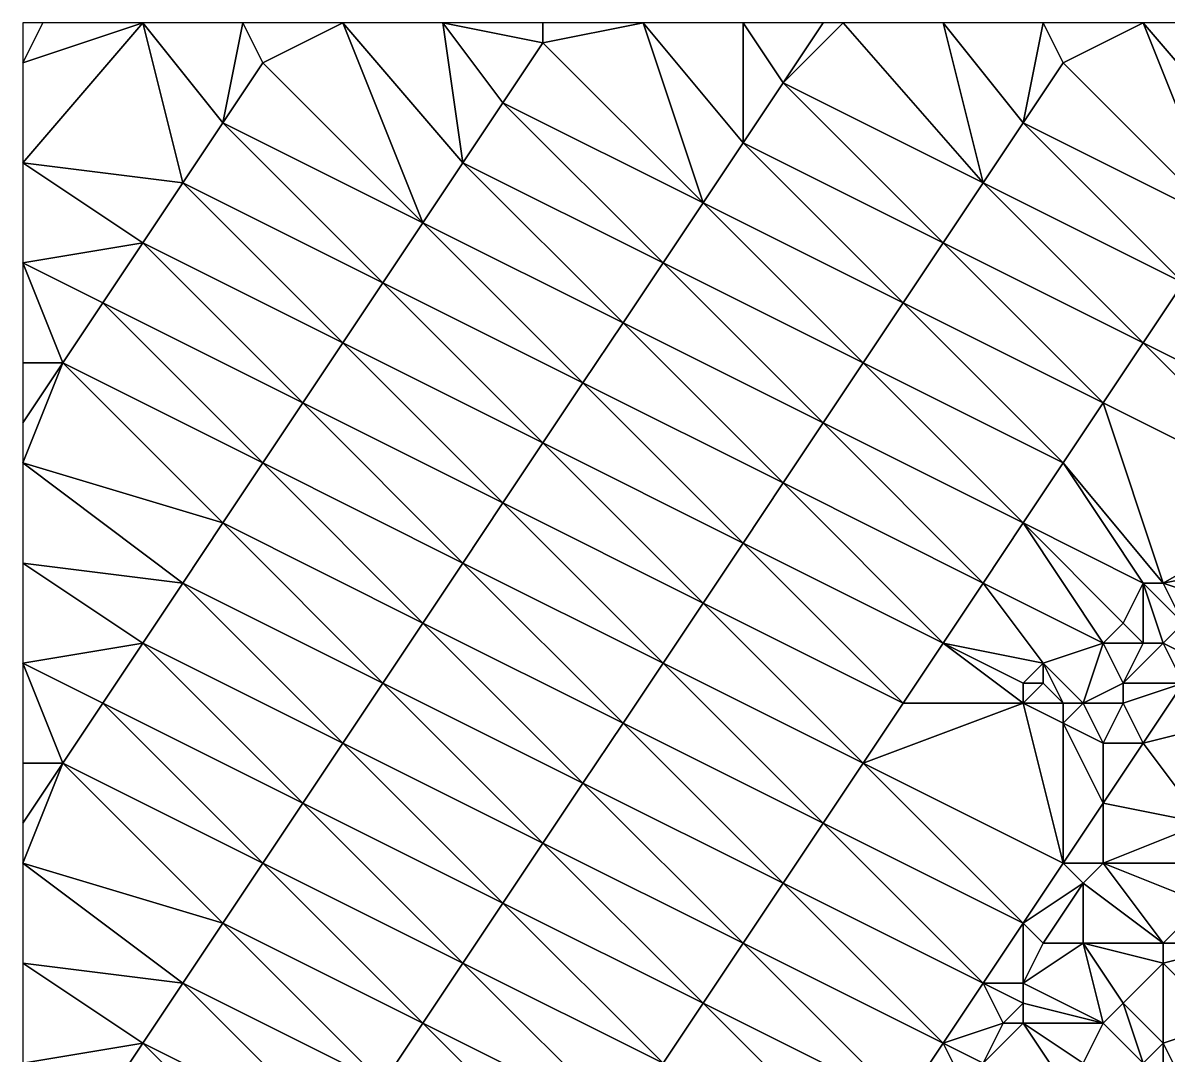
# Model space of a CAD drawing. Header units: metres. Extents: x 305150 to 305680, y 6404300 to 6404580.
# Drawn here: x 305150 to 305264.5, y 6404476.8 to 6404580 of the extents above; entities that cross this region are included whole.
import ezdxf

# ---------------------------------------------------------------- set-up
doc = ezdxf.new("R2010")
doc.units = ezdxf.units.M
doc.layers.add('TERRANG', color=8, linetype='Continuous')

msp = doc.modelspace()

# ---------------------------------------------------------------- meshes
at = {"layer": 'TERRANG'}
mesh = msp.add_polyface(dxfattribs=at)
corners = [(305182, 6404508), (305162, 6404518), (305178, 6404502), (305172, 6404580), (305162, 6404580), (305170, 6404570), (305190, 6404520), (305194, 6404526), (305174, 6404536), (305186, 6404514), (305206, 6404504), (305174, 6404496), (305154, 6404506), (305170, 6404490), (305150, 6404496), (305170, 6404530), (305202, 6404538), (305182, 6404548), (305198, 6404532), (305192, 6404580), (305194, 6404566), (305198, 6404572), (305150, 6404500), (305150, 6404506), (305150, 6404526), (305150, 6404516), (305166, 6404524), (305150, 6404536), (305150, 6404576), (305150, 6404566), (305166, 6404564), (305154, 6404546), (305150, 6404546), (305150, 6404540), (305158, 6404552), (305150, 6404556), (305178, 6404542), (305182, 6404580), (305190, 6404560), (305158, 6404512), (305198, 6404492), (305152, 6404580), (305150, 6404580), (305186, 6404554), (305206, 6404544), (305162, 6404558), (305202, 6404578), (305174, 6404576), (305202, 6404498)]
mesh.append_faces([[corners[k] for k in face] for face in [(0, 1, 2), (3, 4, 5), (6, 7, 8), (9, 10, 6), (11, 12, 13), (12, 14, 13), (15, 6, 8), (15, 9, 6), (16, 17, 18), (19, 20, 21), (22, 12, 23), (12, 22, 14), (24, 25, 1), (12, 25, 23), (26, 24, 1), (15, 26, 9), (26, 27, 24), (27, 26, 15), (26, 1, 0), (9, 26, 0), (28, 29, 4), (4, 30, 5), (29, 30, 4), (31, 32, 33), (34, 31, 8), (32, 31, 35), (31, 34, 35), (31, 15, 8), (27, 31, 33), (31, 27, 15), (36, 34, 8), (17, 36, 18), (7, 36, 8), (36, 7, 18), (19, 37, 20), (20, 37, 38), (25, 39, 1), (39, 25, 12), (1, 39, 2), (39, 11, 2), (39, 12, 11), (40, 0, 2), (28, 41, 42), (41, 28, 4), (43, 30, 17), (43, 44, 38), (43, 38, 5), (30, 43, 5), (43, 17, 16), (45, 29, 35), (34, 45, 35), (45, 30, 29), (30, 45, 17), (36, 45, 34), (45, 36, 17), (46, 19, 21), (47, 37, 3), (47, 3, 5), (38, 47, 5), (37, 47, 38), (40, 48, 0), (48, 9, 0)]])
mesh = msp.add_polyface(dxfattribs=at)
corners = [(305234, 6404546), (305254, 6404536), (305238, 6404552), (305230, 6404540), (305250, 6404530), (305242, 6404580), (305250, 6404570), (305252, 6404580), (305246, 6404564), (305198, 6404532), (305194, 6404526), (305214, 6404516), (305258, 6404542), (305242, 6404558), (305190, 6404560), (305206, 6404544), (305210, 6404550), (305222, 6404528), (305202, 6404538), (305226, 6404534), (305206, 6404504), (305210, 6404510), (305190, 6404520), (305242, 6404518), (305194, 6404566), (305218, 6404562), (305232, 6404580), (305226, 6404494), (305218, 6404522), (305214, 6404556), (305198, 6404572), (305226, 6404574), (305230, 6404580), (305252, 6404516), (305246, 6404524), (305234, 6404506), (305250, 6404512), (305250, 6404514), (305254, 6404496), (305250, 6404490), (305186, 6404554), (305202, 6404578), (305212, 6404580), (305202, 6404580), (305192, 6404580), (305222, 6404568), (305222, 6404580), (305238, 6404512), (305230, 6404500), (305186, 6404514), (305202, 6404498)]
mesh.append_faces([[corners[k] for k in face] for face in [(0, 1, 2), (0, 3, 4), (1, 0, 4), (5, 6, 7), (5, 8, 6), (9, 10, 11), (12, 13, 2), (14, 15, 16), (17, 15, 18), (19, 15, 17), (19, 3, 16), (15, 19, 16), (20, 21, 22), (10, 21, 11), (21, 10, 22), (23, 19, 17), (24, 14, 16), (25, 0, 2), (5, 26, 8), (27, 21, 20), (28, 9, 11), (28, 18, 9), (28, 17, 18), (29, 24, 16), (25, 29, 0), (24, 29, 30), (29, 25, 30), (3, 29, 16), (0, 29, 3), (31, 26, 32), (31, 13, 8), (26, 31, 8), (33, 34, 23), (23, 34, 19), (3, 34, 4), (19, 34, 3), (35, 28, 11), (36, 37, 23), (38, 35, 39), (35, 38, 36), (15, 40, 18), (41, 42, 43), (44, 41, 43), (31, 45, 13), (13, 45, 2), (45, 25, 2), (45, 42, 25), (46, 31, 32), (45, 46, 42), (46, 45, 31), (47, 36, 23), (47, 35, 36), (35, 47, 28), (47, 23, 17), (28, 47, 17), (35, 48, 39), (27, 48, 21), (21, 48, 11), (48, 35, 11), (49, 50, 20), (42, 41, 25), (25, 41, 30)]])
mesh = msp.add_polyface(dxfattribs=at)
corners = [(305278, 6404532), (305282, 6404538), (305262, 6404548), (305246, 6404564), (305242, 6404558), (305254, 6404536), (305258, 6404542), (305238, 6404552), (305272, 6404580), (305262, 6404580), (305274, 6404566), (305270, 6404560), (305266, 6404554), (305250, 6404570), (305282, 6404578), (305282, 6404580), (305278, 6404572), (305294, 6404556), (305254, 6404576), (305252, 6404580), (305286, 6404544), (305264, 6404524), (305274, 6404526), (305294, 6404516), (305246, 6404524), (305258, 6404518), (305250, 6404530), (305252, 6404516), (305260, 6404514, 0.02), (305262, 6404518, 0.25), (305250, 6404514), (305242, 6404518), (305252, 6404514, 0.06), (305290, 6404550), (305270, 6404522), (305266, 6404520, 0.55), (305272, 6404522), (305272, 6404512), (305290, 6404510), (305260, 6404520), (305270, 6404518, 0.31), (305262, 6404524), (305256, 6404512, 0.25), (305270, 6404520, 0.14), (305270, 6404512), (305268, 6404516, 0.44), (305266, 6404514, 0.29), (305264, 6404518, 0.44), (305254, 6404512, 0.3)]
mesh.append_faces([[corners[k] for k in face] for face in [(0, 1, 2), (3, 4, 2), (5, 6, 7), (4, 6, 2), (6, 0, 2), (8, 9, 10), (9, 11, 10), (3, 12, 13), (12, 11, 13), (12, 3, 2), (1, 12, 2), (14, 15, 8), (16, 8, 10), (16, 14, 8), (16, 10, 17), (18, 9, 19), (13, 18, 19), (11, 18, 13), (9, 18, 11), (12, 20, 11), (20, 12, 1), (21, 6, 5), (22, 23, 0), (24, 25, 26), (24, 27, 25), (28, 29, 25), (30, 27, 31), (27, 30, 32), (20, 33, 11), (11, 33, 10), (34, 21, 35), (21, 34, 22), (22, 34, 36), (37, 38, 36), (29, 39, 25), (25, 39, 26), (40, 37, 36), (39, 41, 26), (41, 5, 26), (41, 21, 5), (42, 28, 25), (27, 42, 25), (40, 43, 35), (43, 34, 35), (34, 43, 36), (43, 40, 36), (44, 45, 46), (45, 47, 46), (47, 45, 35), (45, 40, 35), (21, 22, 0), (6, 21, 0), (38, 22, 36), (28, 47, 29), (47, 28, 46), (47, 41, 29), (21, 41, 35), (41, 47, 35), (41, 39, 29), (40, 45, 37), (48, 42, 27), (48, 27, 32)]])
mesh = msp.add_polyface(dxfattribs=at)
corners = [(305260, 6404512), (305262, 6404508), (305266, 6404514, 0.29), (305258, 6404502, 0.15), (305268, 6404500, 0.44), (305260, 6404514, 0.02), (305258, 6404508), (305250, 6404514), (305250, 6404512), (305252, 6404514, 0.06), (305256, 6404494, 0.08), (305254, 6404496), (305250, 6404490), (305256, 6404488, 0.59), (305264, 6404488, 1.11), (305258, 6404496, 0.08), (305270, 6404510), (305290, 6404510), (305272, 6404512), (305286, 6404504), (305254, 6404510, 0.31), (305252, 6404488, 0.01), (305272, 6404488, 1.86), (305268, 6404492, 1.04), (305274, 6404486, 2.57), (305274, 6404490, 1.6), (305278, 6404502), (305270, 6404512), (305256, 6404512, 0.25), (305268, 6404496, 0.85), (305286, 6404490, 3.38), (305278, 6404492, 1.62), (305280, 6404486, 3.54), (305272, 6404502, 0.09), (305254, 6404512, 0.3), (305270, 6404492, 1.1), (305274, 6404502), (305278, 6404486, 3.27), (305274, 6404496, 0.67), (305282, 6404500), (305282, 6404498, 0.37), (305274, 6404498, 0.47), (305276, 6404494, 0.97), (305284, 6404496, 0.86), (305286, 6404494, 1.79), (305268, 6404516, 0.44)]
mesh.append_faces([[corners[k] for k in face] for face in [(0, 1, 2), (3, 4, 1), (5, 0, 2), (6, 3, 1), (0, 6, 1), (7, 8, 9), (10, 11, 12), (10, 13, 14), (15, 10, 14), (15, 4, 3), (11, 15, 3), (15, 11, 10), (4, 16, 1), (1, 16, 2), (17, 18, 19), (6, 20, 3), (20, 11, 3), (11, 20, 8), (21, 10, 12), (21, 13, 10), (22, 23, 14), (23, 15, 14), (22, 24, 25), (18, 26, 19), (16, 27, 2), (27, 16, 18), (28, 6, 0), (28, 20, 6), (5, 28, 0), (15, 29, 4), (23, 29, 15), (30, 31, 32), (33, 16, 4), (28, 34, 20), (8, 34, 9), (20, 34, 8), (35, 29, 23), (35, 22, 25), (35, 23, 22), (36, 26, 18), (16, 36, 18), (33, 36, 16), (37, 31, 25), (31, 37, 32), (35, 38, 29), (26, 39, 19), (40, 39, 26), (36, 41, 26), (41, 40, 26), (41, 36, 33), (41, 33, 4), (29, 41, 4), (38, 41, 29), (40, 42, 31), (31, 42, 25), (41, 42, 40), (42, 41, 38), (43, 31, 44), (43, 40, 31), (45, 27, 18), (42, 38, 35), (42, 35, 25)]])
mesh = msp.add_polyface(dxfattribs=at)
corners = [(305162, 6404478), (305150, 6404486), (305150, 6404476), (305166, 6404484), (305150, 6404496), (305170, 6404490), (305186, 6404474), (305166, 6404444), (305170, 6404450), (305150, 6404456), (305154, 6404466), (305174, 6404456), (305178, 6404462), (305194, 6404446), (305198, 6404452), (305190, 6404480), (305174, 6404496), (305206, 6404464), (305210, 6404470), (305182, 6404468), (305218, 6404452), (305202, 6404458), (305210, 6404446), (305212, 6404448), (305232, 6404454, 0.26), (305232, 6404456, 0.07), (305226, 6404454), (305230, 6404460), (305214, 6404476), (305150, 6404466), (305158, 6404472), (305194, 6404486), (305178, 6404502), (305150, 6404460), (305198, 6404492), (305234, 6404466), (305222, 6404488), (305226, 6404494), (305206, 6404504), (305220, 6404452), (305222, 6404450, 0.28), (305228, 6404450, 0.66), (305218, 6404482), (305238, 6404472), (305202, 6404498), (305220, 6404450, 0.11), (305214, 6404448, 0.17), (305226, 6404450, 0.62)]
mesh.append_faces([[corners[k] for k in face] for face in [(0, 1, 2), (0, 3, 1), (3, 4, 1), (4, 3, 5), (3, 6, 5), (7, 8, 9), (10, 8, 11), (8, 10, 9), (12, 13, 14), (13, 12, 11), (15, 16, 5), (6, 15, 5), (15, 6, 17), (18, 15, 17), (19, 0, 12), (19, 12, 14), (19, 3, 0), (3, 19, 6), (20, 18, 17), (21, 19, 14), (22, 21, 14), (21, 22, 23), (6, 21, 17), (19, 21, 6), (24, 25, 26), (25, 27, 26), (18, 27, 28), (29, 10, 2), (30, 0, 2), (10, 30, 2), (0, 30, 12), (12, 30, 11), (30, 10, 11), (16, 31, 32), (15, 31, 16), (31, 18, 28), (31, 15, 18), (10, 33, 9), (29, 33, 10), (34, 31, 28), (31, 34, 32), (27, 35, 28), (36, 37, 38), (39, 40, 26), (27, 39, 26), (41, 24, 26), (36, 42, 43), (35, 42, 28), (42, 34, 28), (44, 36, 38), (42, 44, 34), (44, 42, 36), (39, 45, 40), (45, 39, 20), (46, 45, 20), (40, 47, 26), (47, 41, 26), (20, 21, 23), (21, 20, 17), (20, 39, 18), (39, 27, 18)]])
mesh = msp.add_polyface(dxfattribs=at)
corners = [(305242, 6404478), (305238, 6404472), (305244, 6404474), (305246, 6404484), (305226, 6404494), (305242, 6404470, 0.01), (305236, 6404460, 0.08), (305234, 6404466), (305230, 6404460), (305222, 6404488), (305246, 6404476, 0.06), (305232, 6404454, 0.26), (305228, 6404450, 0.66), (305232, 6404450, 0.8), (305234, 6404450, 0.98), (305230, 6404500), (305250, 6404490), (305240, 6404466, 0.06), (305238, 6404464), (305244, 6404458, 1.05), (305248, 6404462, 1.2), (305248, 6404458, 2.05), (305246, 6404456, 1.97), (305236, 6404456, 0.43), (305232, 6404456, 0.07), (305218, 6404482), (305248, 6404480), (305252, 6404470, 0.97), (305238, 6404452, 1.06), (305236, 6404448, 1.72), (305246, 6404452, 3.43), (305244, 6404454, 1.94), (305242, 6404450, 2.74), (305244, 6404448, 4.01), (305238, 6404462, 0.13), (305244, 6404456, 1.38), (305234, 6404458, 0.06), (305244, 6404468, 0.36), (305250, 6404464, 1.28), (305240, 6404454, 1.01), (305248, 6404452, 4.03), (305238, 6404448, 2.13), (305240, 6404450, 2.03), (305240, 6404452, 1.41), (305242, 6404454, 1.37), (305242, 6404456, 1.01), (305250, 6404450, 4.61)]
mesh.append_faces([[corners[k] for k in face] for face in [(0, 1, 2), (3, 4, 0), (1, 5, 2), (6, 7, 8), (4, 9, 0), (9, 1, 0), (10, 0, 2), (11, 12, 13), (14, 11, 13), (15, 3, 16), (3, 15, 4), (17, 5, 1), (17, 7, 18), (7, 17, 1), (17, 19, 20), (20, 19, 21), (19, 22, 21), (11, 23, 24), (25, 7, 1), (26, 3, 0), (10, 26, 0), (27, 10, 2), (28, 14, 29), (30, 31, 32), (30, 32, 33), (31, 30, 22), (34, 17, 18), (34, 19, 17), (35, 31, 22), (19, 35, 22), (23, 36, 24), (36, 23, 6), (36, 8, 24), (36, 6, 8), (5, 37, 2), (37, 27, 2), (38, 37, 20), (37, 17, 20), (17, 37, 5), (28, 39, 23), (30, 40, 22), (28, 41, 42), (43, 28, 42), (43, 39, 28), (32, 43, 42), (43, 44, 39), (31, 44, 32), (44, 43, 32), (45, 35, 19), (44, 45, 39), (45, 34, 6), (34, 45, 19), (23, 45, 6), (39, 45, 23), (28, 23, 11), (14, 28, 11), (34, 7, 6), (7, 34, 18), (40, 30, 33), (40, 33, 46), (45, 44, 31), (35, 45, 31)]])
mesh = msp.add_polyface(dxfattribs=at)
corners = [(305264, 6404478, 2.19), (305266, 6404474, 3.39), (305270, 6404480, 3.13), (305264, 6404486, 1.3), (305270, 6404472, 4.65), (305268, 6404472, 4.37), (305256, 6404488, 0.59), (305264, 6404488, 1.11), (305264, 6404476, 2.43), (305262, 6404476, 2.08), (305262, 6404468, 4), (305260, 6404472, 2.38), (305272, 6404488, 1.86), (305278, 6404470, 5.39), (305278, 6404472, 5.19), (305274, 6404468, 5.23), (305276, 6404476, 4.84), (305260, 6404482, 1.12), (305258, 6404480, 0.98), (305274, 6404486, 2.57), (305248, 6404480), (305246, 6404476, 0.06), (305250, 6404480, 0.2), (305274, 6404478, 4.34), (305280, 6404478, 5.1), (305256, 6404470, 1.74), (305252, 6404470, 0.97), (305252, 6404468, 1.15), (305250, 6404484), (305252, 6404488, 0.01), (305246, 6404484), (305250, 6404490), (305288, 6404474, 6.3), (305280, 6404480, 4.79), (305282, 6404480, 5.04), (305244, 6404468, 0.36), (305254, 6404474, 0.93), (305258, 6404472, 1.96), (305250, 6404482, 0.06), (305278, 6404486, 3.27), (305280, 6404486, 3.54), (305274, 6404490, 1.6), (305256, 6404476, 1.06), (305284, 6404484, 4.27), (305268, 6404462, 5.36), (305284, 6404466, 6.67)]
mesh.append_faces([[corners[k] for k in face] for face in [(0, 1, 2), (3, 0, 2), (1, 4, 2), (4, 1, 5), (6, 3, 7), (8, 0, 9), (8, 1, 0), (10, 1, 11), (1, 10, 5), (3, 12, 7), (12, 3, 2), (13, 14, 15), (14, 4, 15), (14, 16, 4), (17, 6, 18), (6, 17, 3), (3, 17, 0), (19, 12, 2), (20, 21, 22), (4, 23, 2), (16, 23, 4), (23, 19, 2), (14, 24, 16), (25, 26, 27), (6, 28, 18), (29, 28, 6), (30, 28, 31), (28, 29, 31), (32, 24, 14), (33, 24, 34), (26, 35, 27), (21, 36, 22), (26, 36, 21), (36, 25, 37), (36, 26, 25), (38, 20, 22), (38, 22, 18), (28, 38, 18), (20, 38, 30), (38, 28, 30), (39, 33, 40), (19, 39, 41), (22, 42, 18), (36, 42, 22), (42, 36, 37), (18, 42, 9), (1, 8, 11), (11, 8, 9), (17, 18, 9), (0, 17, 9), (25, 10, 11), (37, 25, 11), (24, 33, 16), (33, 23, 16), (43, 33, 34), (33, 43, 40), (33, 39, 23), (23, 39, 19), (42, 11, 9), (42, 37, 11), (44, 4, 5), (45, 14, 13)]])

doc.saveas('drawing.dxf')
